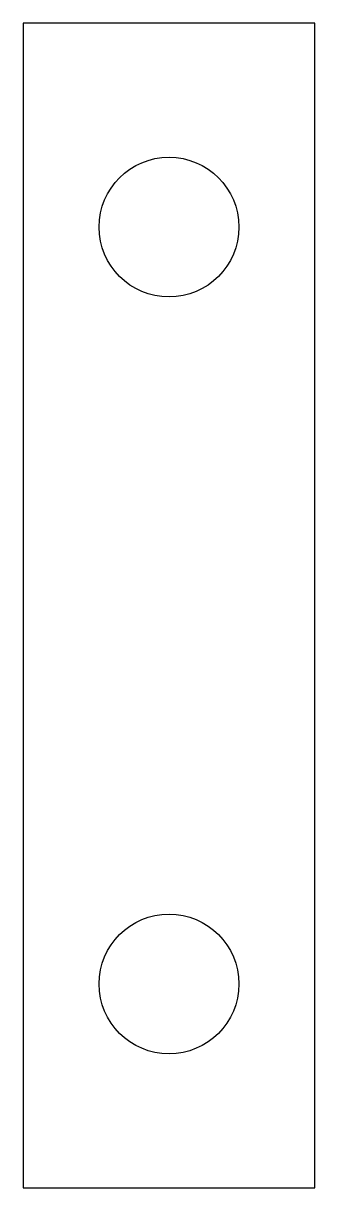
# Model space of a CAD drawing. Header units: millimetres. Extents: x -5 to 5, y -20 to 20.
import ezdxf

# ---------------------------------------------------------------- set-up
doc = ezdxf.new("R2010")
doc.units = ezdxf.units.MM

msp = doc.modelspace()

# ---------------------------------------------------------------- linework, layer by layer
at = {"color": 7, "linetype": 'Continuous', "lineweight": 25}
for p, q in [((5, 20.047), (-5, 20.047)), ((-5, 20.047), (-5, -19.953)), ((5, -19.953), (5, 20.047)), ((-5, -19.953), (5, -19.953))]:
    msp.add_line(p, q, dxfattribs=at)
for centre in [(0, 13.047), (0, -12.953)]:
    msp.add_circle(centre, 2.4, dxfattribs=at)

doc.saveas('drawing.dxf')
